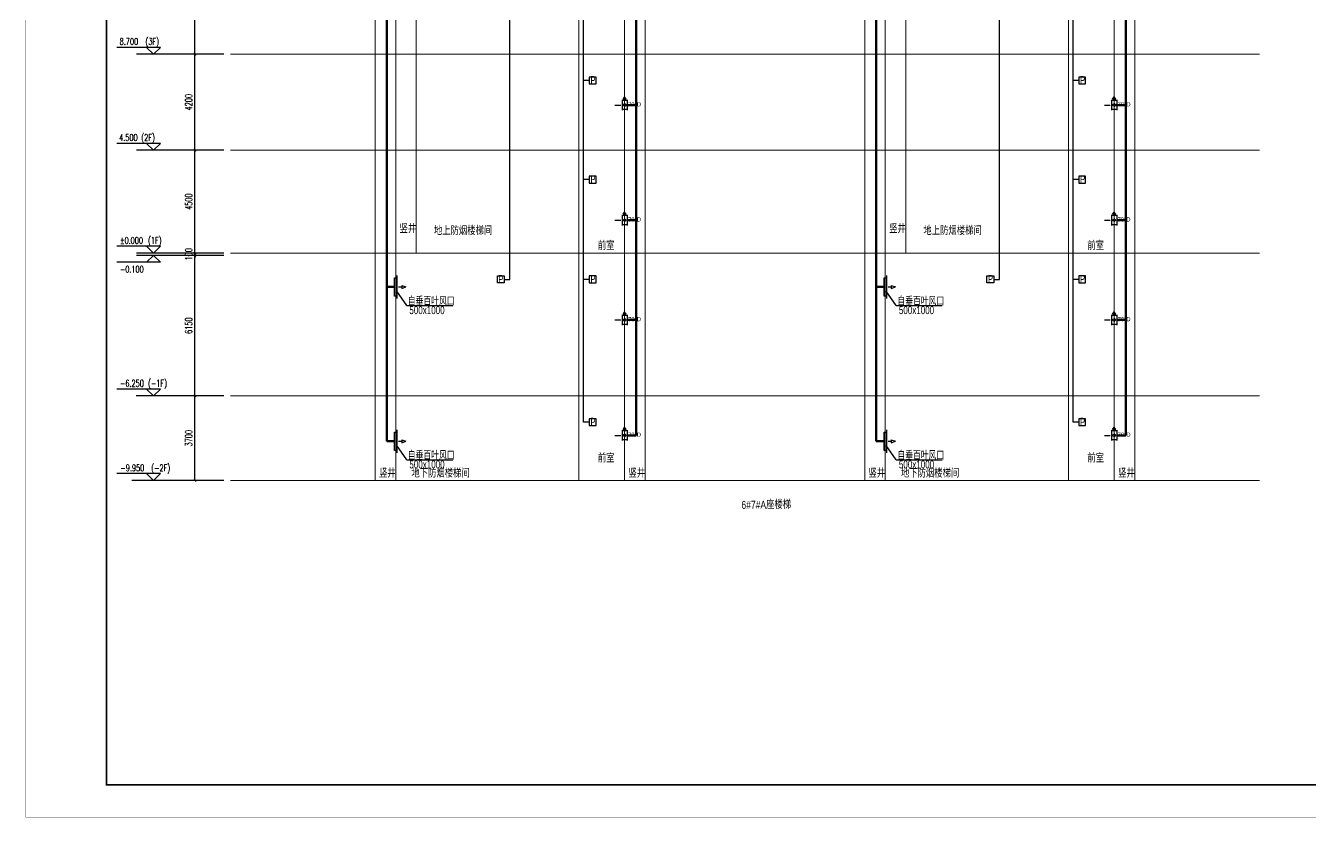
# Model space of a CAD drawing. Extents: x -778003 to -147913, y -2164908 to -814216.
# Drawn here: x -484129 to -427936, y -1263048 to -1228417 of the extents above; entities that cross this region are included whole.
import ezdxf

# ---------------------------------------------------------------- set-up
doc = ezdxf.new("R2010")
doc.units = 0
doc.header["$LTSCALE"] = 1000
doc.header["$MEASUREMENT"] = 0
doc.layers.get('0').update_dxf_attribs({"linetype": 'CONTINUOUS'})
for name, color, linetype in [('DIM_ELEV', 3, 'CONTINUOUS'), ('DUCT-加压送风管单线', 1, 'CONTINUOUS'), ('DUCT-加压送风风口', 7, 'CONTINUOUS'), ('H-DUCT-新风标注', 3, 'CONTINUOUS'), ('H-DUCT-阀门', 2, 'CONTINUOUS'), ('PUB_DIM', 7, 'CONTINUOUS')]:
    doc.layers.add(name, color=color, linetype=linetype)
doc.layers.add('H-辅助', color=7, linetype='CONTINUOUS', lineweight=20)
doc.styles.add('_TCH_DIM', font='SIMPLEX', dxfattribs={"bigfont": 'GBCBIG'})
doc.styles.add('_TCH_DIM_T3', font='SIMPLEX', dxfattribs={"width": 0.705882, "bigfont": 'GBCBIG'})
doc.styles.add('GB-100', font='ROS', dxfattribs={"width": 0.8, "height": 300, "bigfont": 'JD'})
doc.styles.get("Standard").update_dxf_attribs({"font": 'ros.shx', "width": 0.75, "bigfont": 'jd.shx'})
doc.dimstyles.new('_TCH_ARCH&&100', dxfattribs={"dimtxt": 297.5, "dimasz": 100, "dimexe": 250, "dimexo": 300, "dimgap": 126.25, "dimtad": 1, "dimdec": 0, "dimzin": 0, "dimdsep": 46, "dimtxsty": '_TCH_DIM_T3', "dimblk": 'ARCHTICK', "dimcen": 0.09, "dimclrt": 7, "dimazin": 2, "dimtfac": 1, "dimtdec": 0, "dimtix": 1, "dimtmove": 2, "dimatfit": 3, "dimfxl": 0, "dimtolj": 1, "dimtzin": 0, "dimarcsym": 0})

# ---------------------------------------------------------------- blocks, each defined once
blk = doc.blocks.new('_ArchTick')
at = {"color": 0, "linetype": 'ByBlock', "const_width": 0.4}
blk.add_lwpolyline([(-0.5, -0.5), (0.5, 0.5)], dxfattribs=at)
blk = doc.blocks.new('*D25')
at = {"layer": 'PUB_DIM', "color": 0, "lineweight": -2}
for p, q in [((-475466, -1225465), (-476973, -1225465)), ((-476723, -1229665), (-476723, -1225465)), ((-475466, -1229665), (-476973, -1229665))]:
    blk.add_line(p, q, dxfattribs=at)
at = {"layer": 'PUB_DIM', "color": 0, "lineweight": -2, "xscale": 100, "yscale": 100, "zscale": 100}
for p, rotation in [((-476723, -1225465), 90), ((-476723, -1229665), 270)]:
    blk.add_blockref('_ArchTick', p, dxfattribs=dict(at, rotation=rotation))
at = {"layer": 'PUB_DIM', "color": 7, "insert": (-476998, -1227565), "char_height": 297.5, "attachment_point": 5, "rotation": 90, "style": '_TCH_DIM_T3'}
blk.add_mtext('\\A1;4200', dxfattribs=at)
blk = doc.blocks.new('*D26')
at = {"layer": 'PUB_DIM', "color": 0, "lineweight": -2}
for p, q in [((-475466, -1229665), (-476973, -1229665)), ((-476723, -1233865), (-476723, -1229665)), ((-475466, -1233865), (-476973, -1233865))]:
    blk.add_line(p, q, dxfattribs=at)
at = {"layer": 'PUB_DIM', "color": 0, "lineweight": -2, "xscale": 100, "yscale": 100, "zscale": 100}
for p, rotation in [((-476723, -1229665), 90), ((-476723, -1233865), 270)]:
    blk.add_blockref('_ArchTick', p, dxfattribs=dict(at, rotation=rotation))
at = {"layer": 'PUB_DIM', "color": 7, "insert": (-476998, -1231765), "char_height": 297.5, "attachment_point": 5, "rotation": 90, "style": '_TCH_DIM_T3'}
blk.add_mtext('\\A1;4200', dxfattribs=at)
blk = doc.blocks.new('*D27')
at = {"layer": 'PUB_DIM', "color": 0, "lineweight": -2}
for p, q in [((-475466, -1233865), (-476973, -1233865)), ((-476723, -1238365), (-476723, -1233865)), ((-475466, -1238365), (-476973, -1238365))]:
    blk.add_line(p, q, dxfattribs=at)
at = {"layer": 'PUB_DIM', "color": 0, "lineweight": -2, "xscale": 100, "yscale": 100, "zscale": 100}
for p, rotation in [((-476723, -1233865), 90), ((-476723, -1238365), 270)]:
    blk.add_blockref('_ArchTick', p, dxfattribs=dict(at, rotation=rotation))
at = {"layer": 'PUB_DIM', "color": 7, "insert": (-476998, -1236115), "char_height": 297.5, "attachment_point": 5, "rotation": 90, "style": '_TCH_DIM_T3'}
blk.add_mtext('\\A1;4500', dxfattribs=at)
blk = doc.blocks.new('*D28')
at = {"layer": 'PUB_DIM', "color": 0, "lineweight": -2}
for p, q in [((-475466, -1238365), (-476973, -1238365)), ((-475466, -1238465), (-476973, -1238465)), ((-476723, -1238365), (-476723, -1238265)), ((-476723, -1238465), (-476723, -1238365)), ((-476723, -1238465), (-476723, -1238565))]:
    blk.add_line(p, q, dxfattribs=at)
at = {"layer": 'PUB_DIM', "color": 0, "lineweight": -2, "xscale": 100, "yscale": 100, "zscale": 100}
for p, rotation in [((-476723, -1238365), 270), ((-476723, -1238465), 90)]:
    blk.add_blockref('_ArchTick', p, dxfattribs=dict(at, rotation=rotation))
at = {"layer": 'PUB_DIM', "color": 7, "insert": (-476998, -1238415), "char_height": 297.5, "attachment_point": 5, "rotation": 90, "style": '_TCH_DIM_T3'}
blk.add_mtext('\\A1;100', dxfattribs=at)
blk = doc.blocks.new('*D29')
at = {"layer": 'PUB_DIM', "color": 0, "lineweight": -2}
for p, q in [((-475466, -1238465), (-476973, -1238465)), ((-476723, -1244615), (-476723, -1238465)), ((-475466, -1244615), (-476973, -1244615))]:
    blk.add_line(p, q, dxfattribs=at)
at = {"layer": 'PUB_DIM', "color": 0, "lineweight": -2, "xscale": 100, "yscale": 100, "zscale": 100}
for p, rotation in [((-476723, -1238465), 90), ((-476723, -1244615), 270)]:
    blk.add_blockref('_ArchTick', p, dxfattribs=dict(at, rotation=rotation))
at = {"layer": 'PUB_DIM', "color": 7, "insert": (-476998, -1241540), "char_height": 297.5, "attachment_point": 5, "rotation": 90, "style": '_TCH_DIM_T3'}
blk.add_mtext('\\A1;6150', dxfattribs=at)
blk = doc.blocks.new('*D30')
at = {"layer": 'PUB_DIM', "color": 0, "lineweight": -2}
for p, q in [((-475466, -1244615), (-476973, -1244615)), ((-476723, -1248315), (-476723, -1244615)), ((-475466, -1248315), (-476973, -1248315))]:
    blk.add_line(p, q, dxfattribs=at)
at = {"layer": 'PUB_DIM', "color": 0, "lineweight": -2, "xscale": 100, "yscale": 100, "zscale": 100}
for p, rotation in [((-476723, -1244615), 90), ((-476723, -1248315), 270)]:
    blk.add_blockref('_ArchTick', p, dxfattribs=dict(at, rotation=rotation))
at = {"layer": 'PUB_DIM', "color": 7, "insert": (-476998, -1246465), "char_height": 297.5, "attachment_point": 5, "rotation": 90, "style": '_TCH_DIM_T3'}
blk.add_mtext('\\A1;3700', dxfattribs=at)
blk = doc.blocks.new('_ARROW')
blk.add_solid([(0, 0), (-1, 0.1), (-1, -0.1)])
blk = doc.blocks.new('A$C2AB53CED')
at = {"layer": 'H-DUCT-阀门'}
for p, q in [((625, 26), (696, 149)), ((767, 26), (625, 26)), ((767, 26), (696, 149)), ((696, 26), (696, -45)), ((584, -9), (584, -581)), ((809, -45), (584, -45)), ((809, -545), (584, -545)), ((696, -197), (696, -392)), ((809, -9), (809, -581))]:
    blk.add_line(p, q, dxfattribs=at)
at = {"layer": 'H-DUCT-阀门', "const_width": 26.3}
blk.add_lwpolyline([(584, -7), (584, -582)], dxfattribs=at)
at = {"layer": 'H-DUCT-阀门'}
blk.add_lwpolyline([(267, -295), (524, -295)], dxfattribs=at)
blk.add_circle((696, -295), 58.3, dxfattribs=at)
at = {"layer": 'H-DUCT-阀门', "extrusion": (0, 0, -1), "xscale": 144.0000000037253, "yscale": 144.0000000037253, "zscale": -144.0000000037253}
blk.add_blockref('_ARROW', (-267, -295), dxfattribs=at)
blk.add_blockref('_ARROW', (-267, -295), dxfattribs=at)
blk.add_blockref('_ARROW', (-267, -295), dxfattribs=at)
at = {"layer": 'H-DUCT-阀门', "width": 0.7}
blk.add_text('70%%DD', height=225, dxfattribs=at).set_placement((848, -368))
blk = doc.blocks.new('$风口$00000098')
for p, q in [((0, 0), (-100, 0)), ((0, 200), (100, 200)), ((0, -200), (0, 200)), ((100, 250), (100, -250)), ((172, 0), (315, 0)), ((315, 31), (500, 0)), ((315, 31), (315, -31)), ((315, -31), (500, 0)), ((100, -200), (0, -200))]:
    blk.add_line(p, q)
blk = doc.blocks.new('A1')
for points, const_width in [([(-584266, -1025182), (-500166, -1025182), (-500166, -965782), (-584266, -965782)], 5), ([(-507666, -966782), (-581766, -966782), (-581766, -1024182), (-507666, -1024182)], 50)]:
    blk.add_lwpolyline(points, close=True, dxfattribs=dict(const_width=const_width))

msp = doc.modelspace()

# ---------------------------------------------------------------- linework, layer by layer
at = {"layer": 'DIM_ELEV', "color": 0}
for p, q in [((-478238.7, -1229364.5), (-480138.7, -1229364.5)), ((-478538.7, -1229664.5), (-478838.7, -1229364.5)), ((-478538.7, -1229664.5), (-478238.7, -1229364.5)), ((-478238.7, -1233564.5), (-480138.7, -1233564.5)), ((-478538.7, -1233864.5), (-478838.7, -1233564.5)), ((-478538.7, -1233864.5), (-478238.7, -1233564.5)), ((-478238.7, -1238064.5), (-480138.7, -1238064.5)), ((-478538.7, -1238364.5), (-478838.7, -1238064.5)), ((-478538.7, -1238464.5), (-478838.7, -1238764.5)), ((-478538.7, -1238364.5), (-478238.7, -1238064.5)), ((-478538.7, -1238464.5), (-478238.7, -1238764.5)), ((-478238.7, -1238764.5), (-480138.7, -1238764.5)), ((-478238.7, -1244314.5), (-480138.7, -1244314.5)), ((-478538.7, -1244614.5), (-478838.7, -1244314.5)), ((-478538.7, -1244614.5), (-478238.7, -1244314.5)), ((-478238.7, -1248014.5), (-480138.7, -1248014.5)), ((-478538.7, -1248314.5), (-478838.7, -1248014.5)), ((-478538.7, -1248314.5), (-478238.7, -1248014.5))]:
    msp.add_line(p, q, dxfattribs=at)
at = {"layer": 'DIM_ELEV', "color": 3}
for p, q in [((-475926.6, -1229664.5), (-479288.7, -1229664.5)), ((-475926.6, -1233864.5), (-479288.7, -1233864.5)), ((-475926.6, -1238364.5), (-479288.7, -1238364.5)), ((-475926.6, -1238464.5), (-479288.7, -1238464.5)), ((-475926.6, -1244614.5), (-479301.1, -1244614.5)), ((-475926.6, -1248314.5), (-479484.1, -1248314.5))]:
    msp.add_line(p, q, dxfattribs=at)
at = {"layer": 'DUCT-加压送风管单线', "lineweight": 50}
for p, q in [((-457420.6, -1194584.2), (-457420.6, -1246338.4)), ((-436007, -1194584.2), (-436007, -1246338.4)), ((-468335.6, -1195054.6), (-468335.6, -1246598.3)), ((-446921.9, -1195054.6), (-446921.9, -1246598.3)), ((-457928.1, -1231888.4), (-457420.6, -1231888.4)), ((-436514.4, -1231888.4), (-436007, -1231888.4)), ((-457815.6, -1236925.5), (-457420.6, -1236925.5)), ((-436401.9, -1236925.5), (-436007, -1236925.5)), ((-467993, -1239848.3, 2600), (-468335.6, -1239848.3)), ((-446579.3, -1239848.3, 2600), (-446921.9, -1239848.3)), ((-457815.6, -1241288.4), (-457420.6, -1241288.4)), ((-436401.9, -1241288.4), (-436007, -1241288.4)), ((-457815.6, -1246338.4), (-457420.6, -1246338.4)), ((-436401.9, -1246338.4), (-436007, -1246338.4)), ((-467993, -1246598.3, 2600), (-468335.6, -1246598.3)), ((-446579.3, -1246598.3, 2600), (-446921.9, -1246598.3))]:
    msp.add_line(p, q, dxfattribs=at)
at = {"layer": 'H-DUCT-新风标注'}
for p, q in [((-467459.3, -1240663.4), (-467898.6, -1240025.4)), ((-446045.6, -1240663.4), (-446484.9, -1240025.4)), ((-467459.3, -1240663.4), (-465451.3, -1240663.4)), ((-446045.6, -1240663.4), (-444037.7, -1240663.4)), ((-467459.3, -1247413.4), (-467898.6, -1246775.4)), ((-446045.6, -1247413.4), (-446484.9, -1246775.4)), ((-467459.3, -1247413.4), (-465451.3, -1247413.4)), ((-446045.6, -1247413.4), (-444037.7, -1247413.4))]:
    msp.add_line(p, q, dxfattribs=at)
at = {"layer": 'H-DUCT-阀门', "lineweight": 30}
for p, q in [((-462946.8, -1239514.5), (-462946.8, -1192485.2)), ((-459728.1, -1245764.5), (-459728.1, -1192914.8)), ((-441533.1, -1239514.5), (-441533.1, -1192485.2)), ((-438314.4, -1245764.5), (-438314.4, -1192914.8))]:
    msp.add_line(p, q, dxfattribs=at)
at = {"layer": 'H-DUCT-阀门'}
for p, q in [((-459478.1, -1230814.5), (-459728.1, -1230814.5)), ((-438064.4, -1230814.5), (-438314.4, -1230814.5)), ((-459478.1, -1235151.6), (-459728.1, -1235151.6)), ((-438064.4, -1235151.6), (-438314.4, -1235151.6)), ((-463196.8, -1239514.5), (-462946.8, -1239514.5)), ((-459478.1, -1239514.5), (-459728.1, -1239514.5)), ((-441783.1, -1239514.5), (-441533.1, -1239514.5)), ((-438064.4, -1239514.5), (-438314.4, -1239514.5)), ((-459478.1, -1245764.5), (-459728.1, -1245764.5)), ((-438064.4, -1245764.5), (-438314.4, -1245764.5))]:
    msp.add_line(p, q, dxfattribs=at)
for points in [[(-459478.1, -1230964.5), (-459178.1, -1230964.5), (-459178.1, -1230664.5), (-459478.1, -1230664.5)], [(-438064.4, -1230964.5), (-437764.4, -1230964.5), (-437764.4, -1230664.5), (-438064.4, -1230664.5)], [(-459478.1, -1235301.6), (-459178.1, -1235301.6), (-459178.1, -1235001.6), (-459478.1, -1235001.6)], [(-438064.4, -1235301.6), (-437764.4, -1235301.6), (-437764.4, -1235001.6), (-438064.4, -1235001.6)], [(-463196.8, -1239664.5), (-463496.8, -1239664.5), (-463496.8, -1239364.5), (-463196.8, -1239364.5)], [(-459478.1, -1239664.5), (-459178.1, -1239664.5), (-459178.1, -1239364.5), (-459478.1, -1239364.5)], [(-441783.1, -1239664.5), (-442083.1, -1239664.5), (-442083.1, -1239364.5), (-441783.1, -1239364.5)], [(-438064.4, -1239664.5), (-437764.4, -1239664.5), (-437764.4, -1239364.5), (-438064.4, -1239364.5)], [(-459478.1, -1245914.5), (-459178.1, -1245914.5), (-459178.1, -1245614.5), (-459478.1, -1245614.5)], [(-438064.4, -1245914.5), (-437764.4, -1245914.5), (-437764.4, -1245614.5), (-438064.4, -1245614.5)]]:
    msp.add_lwpolyline(points, close=True, dxfattribs=at)
at = {"layer": 'H-辅助', "color": 7}
for p, q in [((-468843, -1193724), (-468843, -1248314.5)), ((-467943, -1193724), (-467943, -1248314.5)), ((-467943, -1193724), (-467943, -1248314.5)), ((-467043, -1193724), (-467043, -1238364.5)), ((-457928.1, -1193724), (-457928.1, -1248314.5)), ((-457028.1, -1193724), (-457028.1, -1248314.5)), ((-447429.3, -1193724), (-447429.3, -1248314.5)), ((-446529.3, -1193724), (-446529.3, -1248314.5)), ((-446529.3, -1193724), (-446529.3, -1248314.5)), ((-445629.3, -1193724), (-445629.3, -1238364.5)), ((-436514.4, -1193724), (-436514.4, -1248314.5)), ((-435614.4, -1193724), (-435614.4, -1248314.5)), ((-459928.1, -1196064.5), (-459928.1, -1248314.5)), ((-438514.4, -1196064.5), (-438514.4, -1248314.5)), ((-467943, -1238364.5), (-467043, -1238364.5)), ((-467043, -1238364.5), (-459928.1, -1238364.5)), ((-446529.3, -1238364.5), (-445629.3, -1238364.5)), ((-445629.3, -1238364.5), (-438514.4, -1238364.5)), ((-468843, -1248314.5), (-467943, -1248314.5)), ((-467943, -1248314.5), (-467043, -1248314.5)), ((-467043, -1248314.5), (-459928.1, -1248314.5)), ((-447429.3, -1248314.5), (-446529.3, -1248314.5)), ((-446529.3, -1248314.5), (-445629.3, -1248314.5)), ((-445629.3, -1248314.5), (-438514.4, -1248314.5))]:
    msp.add_line(p, q, dxfattribs=at)
at = {"layer": 'H-辅助'}
for p, q in [((-475166.3, -1229664.5), (-430164, -1229664.5)), ((-475166.3, -1233864.5), (-430164, -1233864.5)), ((-475166.3, -1238364.5), (-430164, -1238364.5)), ((-475166.3, -1244614.5), (-430164, -1244614.5)), ((-475166.3, -1248314.5), (-430164, -1248314.5))]:
    msp.add_line(p, q, dxfattribs=at)

# ---------------------------------------------------------------- block references
at = {"xscale": 1.4137931, "yscale": 1.4137931, "zscale": 1.4137931}
msp.add_blockref('A1', (341906.5, 186350.4), dxfattribs=at)
at = {"yscale": 0.8}
for p in [(-458624.4, -1231652.8), (-437210.7, -1231652.8), (-458624.4, -1236689.8), (-437210.7, -1236689.8), (-458624.4, -1241052.8), (-437210.7, -1241052.8), (-458624.4, -1246102.8), (-437210.7, -1246102.8)]:
    msp.add_blockref('A$C2AB53CED', p, dxfattribs=at)
at = {"layer": 'DUCT-加压送风风口', "yscale": 2}
for p in [(-467993, -1239848.3, 2600), (-446579.3, -1239848.3, 2600), (-467993, -1246598.3, 2600), (-446579.3, -1246598.3, 2600)]:
    msp.add_blockref('$风口$00000098', p, dxfattribs=at)

# ---------------------------------------------------------------- texts
at = {"layer": 'DIM_ELEV', "color": 7, "style": '_TCH_DIM', "width": 0.705882}
for s, p in [('(3F)', (-478888.7, -1229259.5)), ('8.700', (-480018.7, -1229259.5)), ('4.500', (-480042.7, -1233459.5)), ('(2F)', (-479072.7, -1233459.5)), ('%%P0.000', (-480003.7, -1237959.5)), ('(1F)', (-478773.7, -1237959.5)), ('-0.100', (-480009.7, -1239219.5)), ('-6.250', (-480003.7, -1244209.5)), ('(-1F)', (-478773.7, -1244209.5)), ('-9.950', (-479985.7, -1247909.5)), ('(-2F)', (-478635.7, -1247909.5))]:
    msp.add_text(s, height=297.5, dxfattribs=at).set_placement(p)
at = {"layer": 'H-DUCT-新风标注', "style": 'GB-100', "width": 0.75}
for s, p in [('自垂百叶风口', (-467412.7, -1240658.3)), ('500x1000', (-467346, -1241035.1)), ('自垂百叶风口', (-445999, -1240658.3)), ('500x1000', (-445932.3, -1241035.1)), ('自垂百叶风口', (-467412.7, -1247408.3)), ('500x1000', (-467346, -1247785.1)), ('自垂百叶风口', (-445999, -1247408.3)), ('500x1000', (-445932.3, -1247785.1))]:
    msp.add_text(s, height=350, dxfattribs=at).set_placement(p)
at = {"layer": 'H-DUCT-阀门', "width": 0.7}
for p in [(-459420.9, -1230971.8), (-438007.3, -1230971.8), (-459420.9, -1235308.8), (-438007.3, -1235308.8), (-463446.5, -1239671.8), (-459420.9, -1239671.8), (-442032.8, -1239671.8), (-438007.3, -1239671.8), (-459420.9, -1245921.8), (-438007.3, -1245921.8)]:
    msp.add_text('P', height=350, dxfattribs=at).set_placement(p)
at = {"layer": 'H-辅助', "style": 'GB-100', "width": 0.8}
for s, p in [('竖井', (-467774.6, -1237485.5)), ('地上防烟楼梯间', (-466270.6, -1237572.6)), ('竖井', (-446360.9, -1237485.5)), ('地上防烟楼梯间', (-444856.9, -1237572.6)), ('前室', (-459101.3, -1238227.3)), ('前室', (-437687.6, -1238227.3)), ('前室', (-459101.3, -1247522.6)), ('前室', (-437687.6, -1247522.6)), ('竖井', (-468674.6, -1248181.5)), ('地下防烟楼梯间', (-467254.4, -1248181.5)), ('竖井', (-457759.6, -1248181.5)), ('竖井', (-447260.9, -1248181.5)), ('地下防烟楼梯间', (-445840.8, -1248181.5)), ('竖井', (-436346, -1248181.5)), ('6#7#A座楼梯', (-452821.7, -1249553.2))]:
    msp.add_text(s, height=350, dxfattribs=at).set_placement(p)

# ---------------------------------------------------------------- dimensions: what is measured, and where the dimension line sits
at = {"layer": 'PUB_DIM', "color": 0}
for p1, p2, picture, middle in [((-475166.3, -1229664.5), (-475166.3, -1225464.5), '*D25', (-476998.5, -1227564.5)), ((-475166.3, -1233864.5), (-475166.3, -1229664.5), '*D26', (-476998.5, -1231764.5)), ((-475166.3, -1238364.5), (-475166.3, -1233864.5), '*D27', (-476998.5, -1236114.5)), ((-475166.3, -1238464.5), (-475166.3, -1238364.5), '*D28', (-476998.5, -1238414.5)), ((-475166.3, -1244614.5), (-475166.3, -1238464.5), '*D29', (-476998.5, -1241539.5)), ((-475166.3, -1248314.5), (-475166.3, -1244614.5), '*D30', (-476998.5, -1246464.5))]:
    dim = msp.add_aligned_dim(p1=p1, p2=p2, distance=1557.2, dimstyle='_TCH_ARCH&&100', dxfattribs=at)
    dim.commit()
    dim.dimension.update_dxf_attribs({"geometry": picture, "text_midpoint": middle})

doc.saveas('drawing.dxf')
